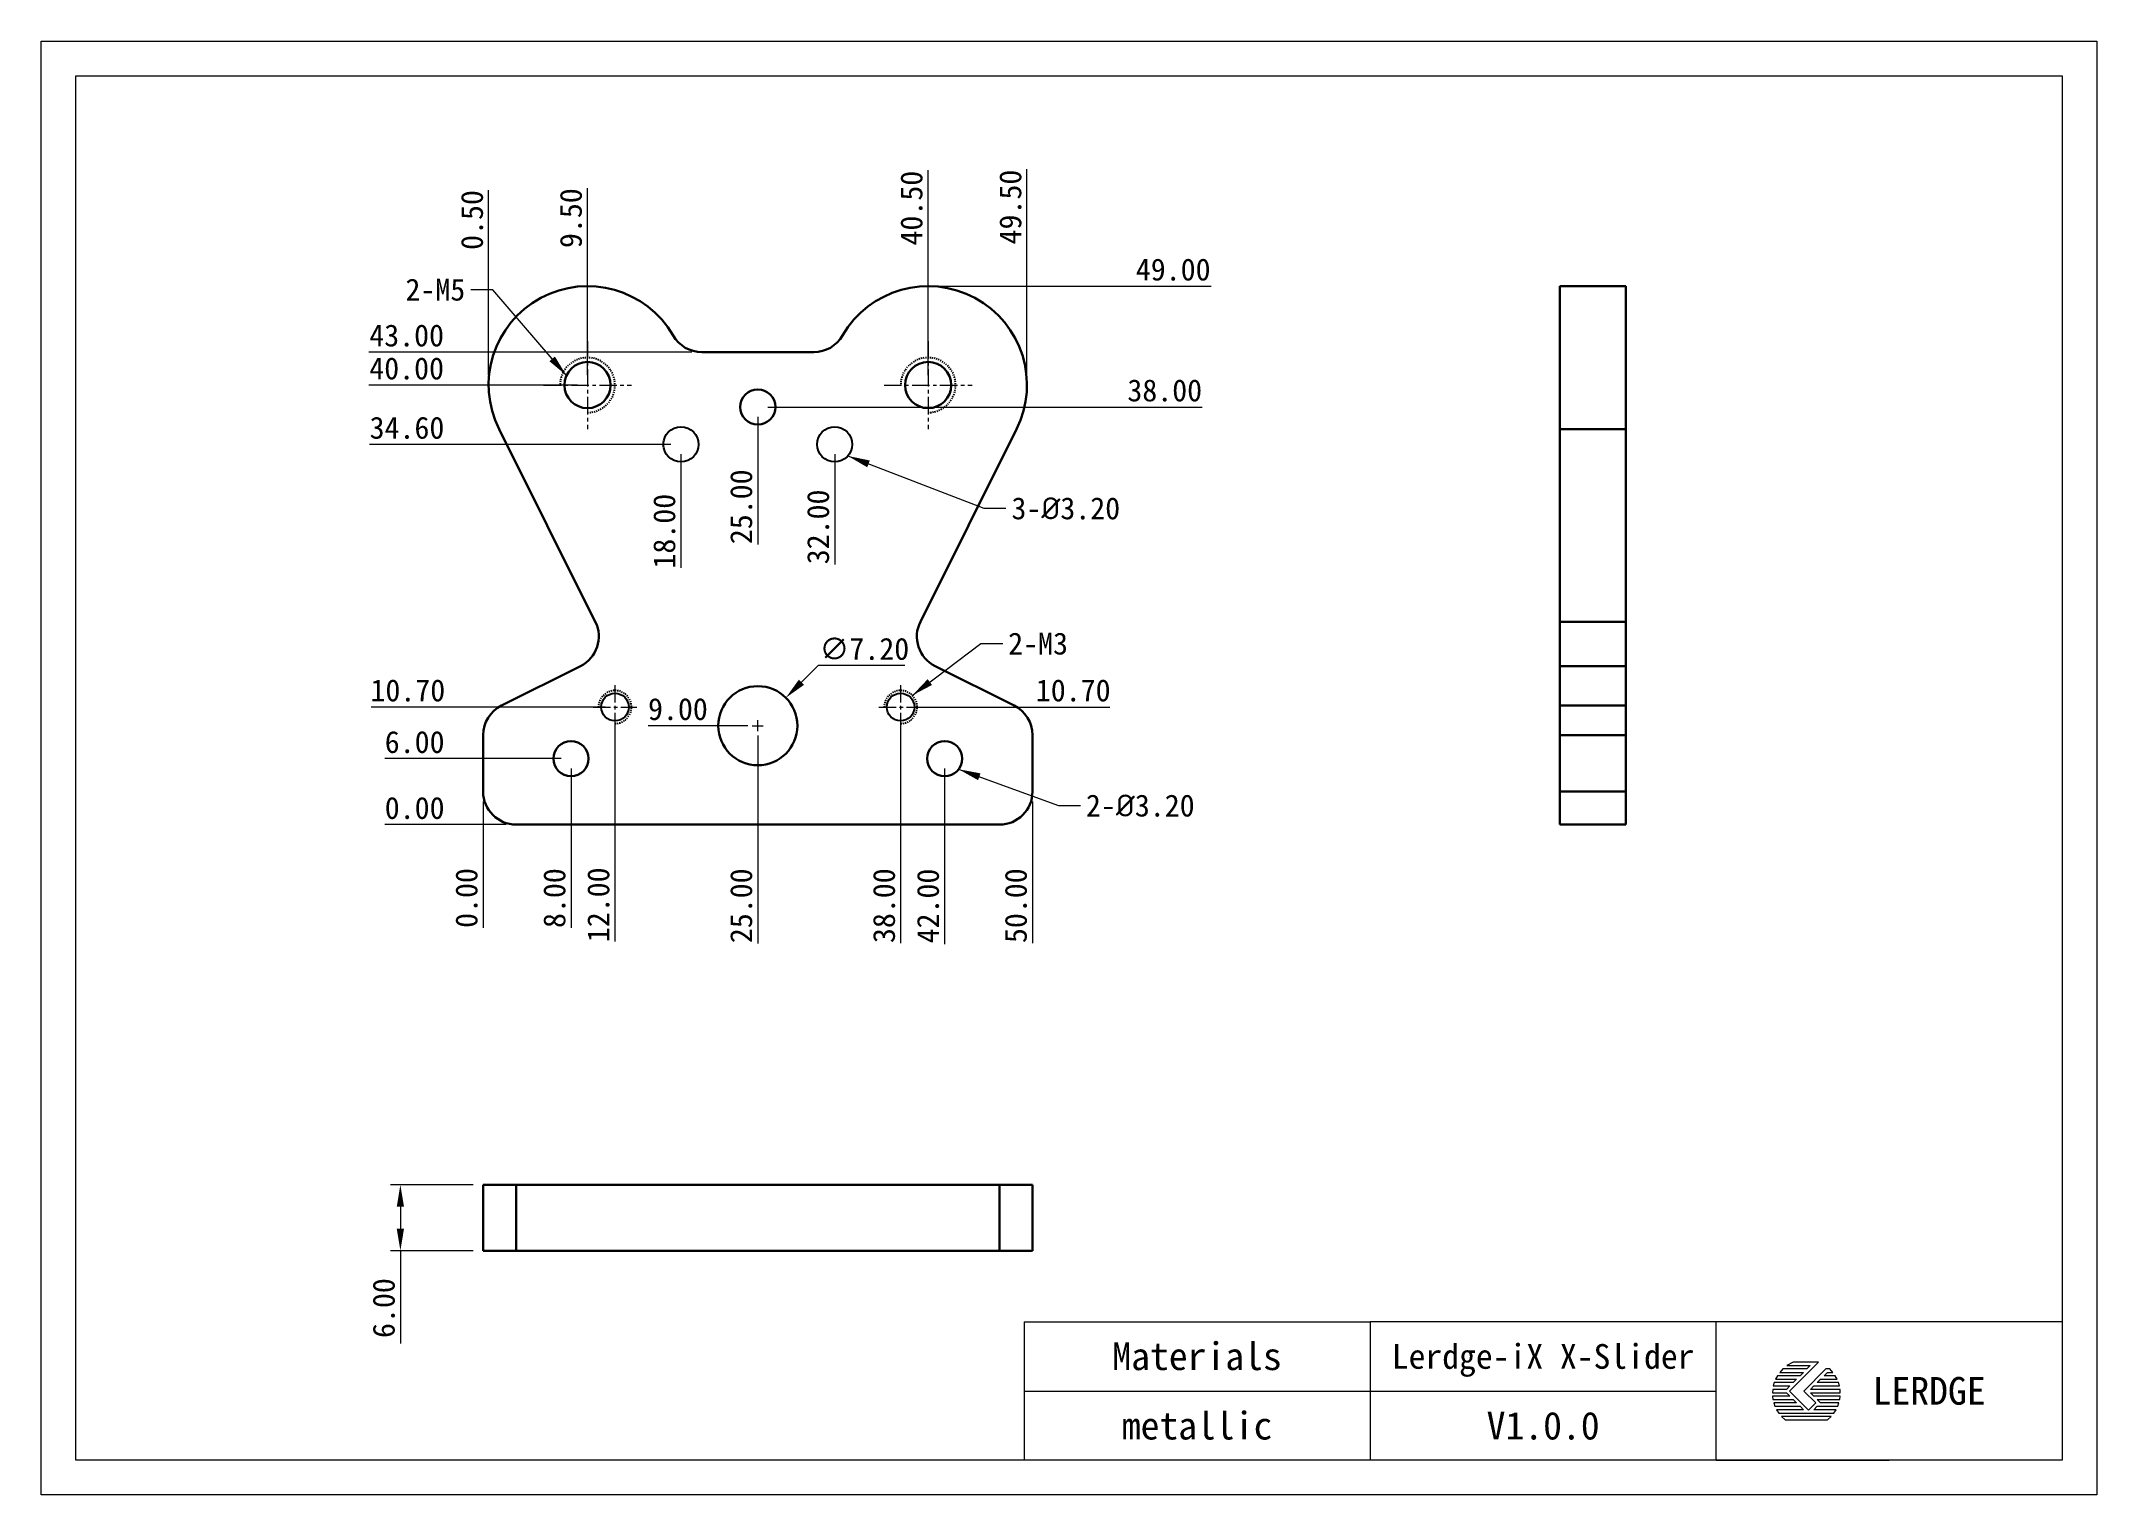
# Model space of a CAD drawing. Header units: millimetres. Extents: x 18867 to 19054, y 757 to 889.
import ezdxf
from ezdxf.enums import TextEntityAlignment as Align

# ---------------------------------------------------------------- set-up
doc = ezdxf.new("R2010")
doc.units = ezdxf.units.MM
doc.linetypes.add('CENTER', pattern=[50.8, 31.75, -6.35, 6.35, -6.35])
doc.linetypes.add('HIDDEN', pattern=[0.2, 0.1, -0.1])
doc.layers.get('0').update_dxf_attribs({"lineweight": 30})
doc.layers.get('Defpoints').update_dxf_attribs({"lineweight": 30})
doc.layers.add('02___PRT_ALL_AXES', color=7, linetype='Continuous')
doc.layers.add('DEFAULT_2', color=8, linetype='HIDDEN')
doc.layers.add('尺寸', color=3, linetype='Continuous', lineweight=15)
doc.styles.add('GB', font='')
doc.styles.get('GB').set_extended_font_data('SimSun')
doc.dimstyles.new('L20.00', dxfattribs={"dimtxt": 2, "dimasz": 2, "dimexe": 0.9, "dimexo": 0.9, "dimgap": 0.5, "dimtad": 1, "dimzin": 1, "dimdsep": 46, "dimtxsty": 'GB', "dimcen": 1, "dimclrd": 256, "dimclre": 256, "dimclrt": 256, "dimazin": 0, "dimtfac": 1, "dimtmove": 0, "dimatfit": 3, "dimfxl": 0, "dimlwd": 15, "dimlwe": 15, "dimarcsym": 0})
doc.dimstyles.new('L20.00$3', dxfattribs={"dimtxt": 2, "dimasz": 2, "dimexe": 0.9, "dimexo": 0.9, "dimgap": 0.5, "dimtad": 1, "dimtoh": 1, "dimzin": 1, "dimdsep": 46, "dimtxsty": 'GB', "dimcen": 0.5, "dimclrd": 256, "dimclre": 256, "dimclrt": 256, "dimazin": 0, "dimtfac": 1, "dimtofl": 0, "dimtmove": 0, "dimatfit": 3, "dimfxl": 0, "dimlwd": 15, "dimlwe": 15, "dimarcsym": 0})

# ---------------------------------------------------------------- blocks, each defined once
blk = doc.blocks.new('*D13')
at = {"layer": 'Defpoints', "color": 0, "ltscale": 0.3, "transparency": 16777216}
for p in [(18903.9, 818.04), (18906.91, 818.04), (18909.91, 818.04)]:
    blk.add_point(p, dxfattribs=at)
at = {"layer": '尺寸', "lineweight": 15, "ltscale": 0.3, "transparency": 16777216}
blk.add_line((18909.01, 818.04), (18897.96, 818.04), dxfattribs=at)
at = {"layer": '尺寸', "ltscale": 0.3, "transparency": 16777216, "insert": (18900.68, 819.54), "char_height": 2, "attachment_point": 5, "style": 'GB'}
blk.add_mtext('0.00', dxfattribs=at)
blk = doc.blocks.new('*D14')
at = {"layer": 'Defpoints', "color": 0, "ltscale": 0.3, "transparency": 16777216}
for p in [(18906.91, 821.04), (18906.91, 818.04), (18906.91, 814.58)]:
    blk.add_point(p, dxfattribs=at)
at = {"layer": '尺寸', "lineweight": 15, "ltscale": 0.3, "transparency": 16777216}
blk.add_line((18906.91, 820.14), (18906.91, 808.64), dxfattribs=at)
at = {"layer": '尺寸', "ltscale": 0.3, "transparency": 16777216, "insert": (18905.41, 811.36), "char_height": 2, "attachment_point": 5, "rotation": 90, "style": 'GB'}
blk.add_mtext('0.00', dxfattribs=at)
blk = doc.blocks.new('*D15')
at = {"layer": 'Defpoints', "color": 0, "ltscale": 0.3, "transparency": 16777216}
for p in [(18914.91, 824.04), (18906.91, 818.04), (18914.91, 814.58)]:
    blk.add_point(p, dxfattribs=at)
at = {"layer": '尺寸', "lineweight": 15, "ltscale": 0.3, "transparency": 16777216}
blk.add_line((18914.91, 823.14), (18914.91, 808.63), dxfattribs=at)
at = {"layer": '尺寸', "ltscale": 0.3, "transparency": 16777216, "insert": (18913.41, 811.35), "char_height": 2, "attachment_point": 5, "rotation": 90, "style": 'GB'}
blk.add_mtext('8.00', dxfattribs=at)
blk = doc.blocks.new('*D16')
at = {"layer": 'Defpoints', "color": 0, "ltscale": 0.3, "transparency": 16777216}
for p in [(18903.9, 824.04), (18914.91, 824.04), (18906.91, 818.04)]:
    blk.add_point(p, dxfattribs=at)
at = {"layer": '尺寸', "lineweight": 15, "ltscale": 0.3, "transparency": 16777216}
blk.add_line((18914.01, 824.04), (18897.96, 824.04), dxfattribs=at)
at = {"layer": '尺寸', "ltscale": 0.3, "transparency": 16777216, "insert": (18900.68, 825.54), "char_height": 2, "attachment_point": 5, "style": 'GB'}
blk.add_mtext('6.00', dxfattribs=at)
blk = doc.blocks.new('*D17')
at = {"layer": 'Defpoints', "color": 0, "ltscale": 0.3, "transparency": 16777216}
for p in [(18947.41, 867.04), (18965.77, 867.04), (18906.91, 818.04)]:
    blk.add_point(p, dxfattribs=at)
at = {"layer": '尺寸', "lineweight": 15, "ltscale": 0.3, "transparency": 16777216}
blk.add_line((18948.31, 867.04), (18973.17, 867.04), dxfattribs=at)
at = {"layer": '尺寸', "ltscale": 0.3, "transparency": 16777216, "insert": (18969.72, 868.54), "char_height": 2, "attachment_point": 5, "style": 'GB'}
blk.add_mtext('49.00', dxfattribs=at)
blk = doc.blocks.new('*D18')
at = {"layer": 'Defpoints', "color": 0, "ltscale": 0.3, "transparency": 16777216}
for p in [(18956.41, 870.28), (18956.41, 858.04), (18906.91, 818.04)]:
    blk.add_point(p, dxfattribs=at)
at = {"layer": '尺寸', "lineweight": 15, "ltscale": 0.3, "transparency": 16777216}
blk.add_line((18956.41, 858.94), (18956.41, 877.69), dxfattribs=at)
at = {"layer": '尺寸', "ltscale": 0.3, "transparency": 16777216, "insert": (18954.91, 874.24), "char_height": 2, "attachment_point": 5, "rotation": 90, "style": 'GB'}
blk.add_mtext('49.50', dxfattribs=at)
blk = doc.blocks.new('*D19')
at = {"layer": 'Defpoints', "color": 0, "ltscale": 0.3, "transparency": 16777216}
for p in [(18903.9, 858.04), (18916.41, 858.04), (18906.91, 818.04)]:
    blk.add_point(p, dxfattribs=at)
at = {"layer": '尺寸', "lineweight": 15, "ltscale": 0.3, "transparency": 16777216}
blk.add_line((18915.51, 858.04), (18896.5, 858.04), dxfattribs=at)
at = {"layer": '尺寸', "ltscale": 0.3, "transparency": 16777216, "insert": (18899.95, 859.54), "char_height": 2, "attachment_point": 5, "style": 'GB'}
blk.add_mtext('40.00', dxfattribs=at)
blk = doc.blocks.new('*D20')
at = {"layer": 'Defpoints', "color": 0, "ltscale": 0.3, "transparency": 16777216}
for p in [(18916.41, 870), (18916.41, 858.04), (18906.91, 818.04)]:
    blk.add_point(p, dxfattribs=at)
at = {"layer": '尺寸', "lineweight": 15, "ltscale": 0.3, "transparency": 16777216}
blk.add_line((18916.41, 858.94), (18916.41, 875.96), dxfattribs=at)
at = {"layer": '尺寸', "ltscale": 0.3, "transparency": 16777216, "insert": (18914.91, 873.23), "char_height": 2, "attachment_point": 5, "rotation": 90, "style": 'GB'}
blk.add_mtext('9.50', dxfattribs=at)
blk = doc.blocks.new('*D21')
at = {"layer": 'Defpoints', "color": 0, "ltscale": 0.3, "transparency": 16777216}
for p in [(18903.9, 861.04), (18926.81, 861.04), (18906.91, 818.04)]:
    blk.add_point(p, dxfattribs=at)
at = {"layer": '尺寸', "lineweight": 15, "ltscale": 0.3, "transparency": 16777216}
blk.add_line((18925.91, 861.04), (18896.5, 861.04), dxfattribs=at)
at = {"layer": '尺寸', "ltscale": 0.3, "transparency": 16777216, "insert": (18899.95, 862.54), "char_height": 2, "attachment_point": 5, "style": 'GB'}
blk.add_mtext('43.00', dxfattribs=at)
blk = doc.blocks.new('*D22')
at = {"layer": 'Defpoints', "color": 0, "ltscale": 0.3, "transparency": 16777216}
for p in [(18903.9, 852.64), (18924.91, 852.64), (18906.91, 818.04)]:
    blk.add_point(p, dxfattribs=at)
at = {"layer": '尺寸', "lineweight": 15, "ltscale": 0.3, "transparency": 16777216}
blk.add_line((18924.01, 852.64), (18896.56, 852.64), dxfattribs=at)
at = {"layer": '尺寸', "ltscale": 0.3, "transparency": 16777216, "insert": (18899.98, 854.14), "char_height": 2, "attachment_point": 5, "style": 'GB'}
blk.add_mtext('34.60', dxfattribs=at)
blk = doc.blocks.new('*D23')
at = {"layer": 'Defpoints', "color": 0, "ltscale": 0.3, "transparency": 16777216}
for p in [(18924.91, 852.64), (18924.91, 848.58), (18906.91, 818.04)]:
    blk.add_point(p, dxfattribs=at)
at = {"layer": '尺寸', "lineweight": 15, "ltscale": 0.3, "transparency": 16777216}
blk.add_line((18924.91, 851.74), (18924.91, 841.4), dxfattribs=at)
at = {"layer": '尺寸', "ltscale": 0.3, "transparency": 16777216, "insert": (18923.41, 844.74), "char_height": 2, "attachment_point": 5, "rotation": 90, "style": 'GB'}
blk.add_mtext('18.00', dxfattribs=at)
blk = doc.blocks.new('*D24')
at = {"layer": 'Defpoints', "color": 0, "ltscale": 0.3, "transparency": 16777216}
for p in [(18931.91, 856.04), (18931.91, 850.89), (18906.91, 818.04)]:
    blk.add_point(p, dxfattribs=at)
at = {"layer": '尺寸', "lineweight": 15, "ltscale": 0.3, "transparency": 16777216}
blk.add_line((18931.91, 855.14), (18931.91, 843.53), dxfattribs=at)
at = {"layer": '尺寸', "ltscale": 0.3, "transparency": 16777216, "insert": (18930.41, 846.96), "char_height": 2, "attachment_point": 5, "rotation": 90, "style": 'GB'}
blk.add_mtext('25.00', dxfattribs=at)
blk = doc.blocks.new('*D25')
at = {"layer": 'Defpoints', "color": 0, "ltscale": 0.3, "transparency": 16777216}
for p in [(18938.91, 852.64), (18938.91, 849.05), (18906.91, 818.04)]:
    blk.add_point(p, dxfattribs=at)
at = {"layer": '尺寸', "lineweight": 15, "ltscale": 0.3, "transparency": 16777216}
blk.add_line((18938.91, 851.74), (18938.91, 841.71), dxfattribs=at)
at = {"layer": '尺寸', "ltscale": 0.3, "transparency": 16777216, "insert": (18937.41, 845.13), "char_height": 2, "attachment_point": 5, "rotation": 90, "style": 'GB'}
blk.add_mtext('32.00', dxfattribs=at)
blk = doc.blocks.new('*D26')
at = {"layer": 'Defpoints', "color": 0, "ltscale": 0.3, "transparency": 16777216}
for p in [(18931.91, 856.04), (18965.03, 856.04), (18906.91, 818.04)]:
    blk.add_point(p, dxfattribs=at)
at = {"layer": '尺寸', "lineweight": 15, "ltscale": 0.3, "transparency": 16777216}
blk.add_line((18932.81, 856.04), (18972.37, 856.04), dxfattribs=at)
at = {"layer": '尺寸', "ltscale": 0.3, "transparency": 16777216, "insert": (18968.95, 857.54), "char_height": 2, "attachment_point": 5, "style": 'GB'}
blk.add_mtext('38.00', dxfattribs=at)
blk = doc.blocks.new('*D27')
at = {"layer": 'Defpoints', "color": 0, "ltscale": 0.3, "transparency": 16777216}
for p in [(18947.41, 870.19), (18947.41, 858.04), (18906.91, 818.04)]:
    blk.add_point(p, dxfattribs=at)
at = {"layer": '尺寸', "lineweight": 15, "ltscale": 0.3, "transparency": 16777216}
blk.add_line((18947.41, 858.94), (18947.41, 877.6), dxfattribs=at)
at = {"layer": '尺寸', "ltscale": 0.3, "transparency": 16777216, "insert": (18945.91, 874.14), "char_height": 2, "attachment_point": 5, "rotation": 90, "style": 'GB'}
blk.add_mtext('40.50', dxfattribs=at)
blk = doc.blocks.new('*D28')
at = {"layer": 'Defpoints', "color": 0, "ltscale": 0.3, "transparency": 16777216}
for p in [(18931.91, 827.04), (18906.91, 818.04), (18931.91, 814.58)]:
    blk.add_point(p, dxfattribs=at)
at = {"layer": '尺寸', "lineweight": 15, "ltscale": 0.3, "transparency": 16777216}
blk.add_line((18931.91, 826.14), (18931.91, 807.22), dxfattribs=at)
at = {"layer": '尺寸', "ltscale": 0.3, "transparency": 16777216, "insert": (18930.41, 810.65), "char_height": 2, "attachment_point": 5, "rotation": 90, "style": 'GB'}
blk.add_mtext('25.00', dxfattribs=at)
blk = doc.blocks.new('*D29')
at = {"layer": 'Defpoints', "color": 0, "ltscale": 0.3, "transparency": 16777216}
for p in [(18927.87, 827.04), (18931.91, 827.04), (18906.91, 818.04)]:
    blk.add_point(p, dxfattribs=at)
at = {"layer": '尺寸', "lineweight": 15, "ltscale": 0.3, "transparency": 16777216}
blk.add_line((18931.01, 827.04), (18921.92, 827.04), dxfattribs=at)
at = {"layer": '尺寸', "ltscale": 0.3, "transparency": 16777216, "insert": (18924.64, 828.54), "char_height": 2, "attachment_point": 5, "style": 'GB'}
blk.add_mtext('9.00', dxfattribs=at)
blk = doc.blocks.new('*D30')
at = {"layer": 'Defpoints', "color": 0, "ltscale": 0.3, "transparency": 16777216}
for p in [(18948.91, 824.04), (18906.91, 818.04), (18948.91, 814.58)]:
    blk.add_point(p, dxfattribs=at)
at = {"layer": '尺寸', "lineweight": 15, "ltscale": 0.3, "transparency": 16777216}
blk.add_line((18948.91, 823.14), (18948.91, 807.17), dxfattribs=at)
at = {"layer": '尺寸', "ltscale": 0.3, "transparency": 16777216, "insert": (18947.41, 810.63), "char_height": 2, "attachment_point": 5, "rotation": 90, "style": 'GB'}
blk.add_mtext('42.00', dxfattribs=at)
blk = doc.blocks.new('*D31')
at = {"layer": 'Defpoints', "color": 0, "ltscale": 0.3, "transparency": 16777216}
for p in [(18956.91, 821.04), (18906.91, 818.04), (18956.91, 814.58)]:
    blk.add_point(p, dxfattribs=at)
at = {"layer": '尺寸', "lineweight": 15, "ltscale": 0.3, "transparency": 16777216}
blk.add_line((18956.91, 820.14), (18956.91, 807.24), dxfattribs=at)
at = {"layer": '尺寸', "ltscale": 0.3, "transparency": 16777216, "insert": (18955.41, 810.66), "char_height": 2, "attachment_point": 5, "rotation": 90, "style": 'GB'}
blk.add_mtext('50.00', dxfattribs=at)
blk = doc.blocks.new('*D32')
at = {"layer": 'Defpoints', "color": 0, "ltscale": 0.3, "transparency": 16777216}
for p in [(18906.91, 785.26), (18899.38, 779.26), (18906.91, 779.26)]:
    blk.add_point(p, dxfattribs=at)
at = {"layer": '尺寸', "lineweight": 15, "ltscale": 0.3, "transparency": 16777216}
for p, q in [((18906.01, 785.26), (18898.48, 785.26)), ((18899.38, 783.26), (18899.38, 781.26)), ((18906.01, 779.26), (18898.48, 779.26)), ((18899.38, 779.26), (18899.38, 770.82))]:
    blk.add_line(p, q, dxfattribs=at)
at = {"layer": '尺寸', "ltscale": 0.3, "transparency": 16777216}
for points in [[(18899.05, 783.26), (18899.71, 783.26), (18899.38, 785.26)], [(18899.05, 781.26), (18899.71, 781.26), (18899.38, 779.26)]]:
    blk.add_solid(points, dxfattribs=at)
at = {"layer": '尺寸', "ltscale": 0.3, "transparency": 16777216, "insert": (18897.88, 774.04), "char_height": 2, "attachment_point": 5, "rotation": 90, "style": 'GB'}
blk.add_mtext('6.00', dxfattribs=at)
blk = doc.blocks.new('*D33')
at = {"layer": 'Defpoints', "color": 0, "ltscale": 0.3, "transparency": 16777216}
for p in [(18903.9, 828.74), (18918.91, 828.74), (18906.91, 818.04)]:
    blk.add_point(p, dxfattribs=at)
at = {"layer": '尺寸', "lineweight": 15, "ltscale": 0.3, "transparency": 16777216}
blk.add_line((18918.01, 828.74), (18896.72, 828.74), dxfattribs=at)
at = {"layer": '尺寸', "ltscale": 0.3, "transparency": 16777216, "insert": (18900.06, 830.24), "char_height": 2, "attachment_point": 5, "style": 'GB'}
blk.add_mtext('10.70', dxfattribs=at)
blk = doc.blocks.new('*D34')
at = {"layer": 'Defpoints', "color": 0, "ltscale": 0.3, "transparency": 16777216}
for p in [(18918.91, 828.74), (18906.91, 818.04), (18918.91, 814.58)]:
    blk.add_point(p, dxfattribs=at)
at = {"layer": '尺寸', "lineweight": 15, "ltscale": 0.3, "transparency": 16777216}
blk.add_line((18918.91, 827.84), (18918.91, 807.4), dxfattribs=at)
at = {"layer": '尺寸', "ltscale": 0.3, "transparency": 16777216, "insert": (18917.41, 810.74), "char_height": 2, "attachment_point": 5, "rotation": 90, "style": 'GB'}
blk.add_mtext('12.00', dxfattribs=at)
blk = doc.blocks.new('*D35')
at = {"layer": 'Defpoints', "color": 0, "ltscale": 0.3, "transparency": 16777216}
for p in [(18944.91, 828.74), (18906.91, 818.04), (18944.91, 814.58)]:
    blk.add_point(p, dxfattribs=at)
at = {"layer": '尺寸', "lineweight": 15, "ltscale": 0.3, "transparency": 16777216}
blk.add_line((18944.91, 827.84), (18944.91, 807.24), dxfattribs=at)
at = {"layer": '尺寸', "ltscale": 0.3, "transparency": 16777216, "insert": (18943.41, 810.66), "char_height": 2, "attachment_point": 5, "rotation": 90, "style": 'GB'}
blk.add_mtext('38.00', dxfattribs=at)
blk = doc.blocks.new('*D36')
at = {"layer": 'Defpoints', "color": 0, "ltscale": 0.3, "transparency": 16777216}
for p in [(18944.91, 828.74), (18956.78, 828.74), (18906.91, 818.04)]:
    blk.add_point(p, dxfattribs=at)
at = {"layer": '尺寸', "lineweight": 15, "ltscale": 0.3, "transparency": 16777216}
blk.add_line((18945.81, 828.74), (18963.96, 828.74), dxfattribs=at)
at = {"layer": '尺寸', "ltscale": 0.3, "transparency": 16777216, "insert": (18960.62, 830.24), "char_height": 2, "attachment_point": 5, "style": 'GB'}
blk.add_mtext('10.70', dxfattribs=at)
blk = doc.blocks.new('*D37')
at = {"layer": 'Defpoints', "color": 0, "ltscale": 0.3, "transparency": 16777216}
for p in [(18934.46, 829.58), (18929.36, 824.5)]:
    blk.add_point(p, dxfattribs=at)
at = {"layer": '尺寸', "lineweight": 15, "ltscale": 0.3, "transparency": 16777216}
for p, q in [((18937.41, 832.52), (18935.88, 830.99)), ((18945.3, 832.52), (18937.41, 832.52)), ((18931.41, 827.04), (18932.41, 827.04)), ((18931.91, 826.54), (18931.91, 827.54))]:
    blk.add_line(p, q, dxfattribs=at)
at = {"layer": '尺寸', "ltscale": 0.3, "transparency": 16777216}
blk.add_solid([(18935.65, 831.23), (18936.12, 830.76), (18934.46, 829.58)], dxfattribs=at)
at = {"layer": '尺寸', "ltscale": 0.3, "transparency": 16777216, "insert": (18941.61, 834.02), "char_height": 2, "attachment_point": 5, "style": 'GB'}
blk.add_mtext('∅7.20', dxfattribs=at)
blk = doc.blocks.new('A$C411A0972')
for points in [[(5.78, -11.86), (1.18, -11.86), (1.88, -11.16), (6.11, -11.16), (6.36, -10.46), (2.58, -10.46), (1.88, -9.76), (6.52, -9.76), (6.61, -9.06), (1.18, -9.06), (0.48, -8.36), (6.64, -8.36), (6.59, -7.66), (0.48, -7.66), (1.18, -6.96), (6.46, -6.96), (6.27, -6.26), (1.88, -6.26), (2.58, -5.56), (5.99, -5.56), (5.61, -4.86), (3.28, -4.86), (3.98, -4.16), (5.13, -4.16), (4.49, -3.46), (3.69, -3.46), (-0.86, -8.01), (1.59, -10.46), (0.11, -11.95), (-3.83, -8.01), (2.13, -2.06), (-3.09, -2.06), (-4.36, -2.76), (0.43, -2.76), (-0.27, -3.46), (-5.22, -3.46), (-5.85, -4.16), (-0.97, -4.16), (-1.67, -4.86), (-6.34, -4.86), (-6.71, -5.56), (-2.37, -5.56), (-3.07, -6.26), (-6.99, -6.26), (-7.19, -6.96), (-3.77, -6.96), (-4.47, -7.66), (-7.31, -7.66), (-7.36, -8.36), (-4.47, -8.36), (-3.77, -9.06), (-7.34, -9.06), (-7.25, -9.76), (-3.07, -9.76), (-2.37, -10.46), (-7.08, -10.46), (-6.84, -11.16), (-1.67, -11.16), (-0.97, -11.86), (-6.51, -11.86), (-6.07, -12.56), (5.34, -12.56)], [(-4.75, -13.96), (4.02, -13.96), (4.77, -13.26), (-5.5, -13.26)]]:
    blk.add_lwpolyline(points, close=True)
blk = doc.blocks.new('A$C4CF74B76')
at = {"layer": '尺寸', "ltscale": 0.3}
for p, q in [((-14.52, -79.63), (-14.52, -99.63)), ((-14.52, -79.63), (35.48, -79.63)), ((135.48, -79.63), (35.48, -79.63)), ((35.48, -79.63), (35.48, -99.63)), ((85.48, -99.63), (85.48, -79.63)), ((-14.52, -89.63), (35.48, -89.63)), ((35.48, -89.63), (85.48, -89.63)), ((85.48, -99.63), (110.48, -99.63))]:
    blk.add_line(p, q, dxfattribs=at)
for points in [[(-156.52, 105.37), (140.48, 105.37), (140.48, -104.63), (-156.52, -104.63)], [(-151.52, 100.37), (135.48, 100.37), (135.48, -99.63), (-151.52, -99.63)]]:
    blk.add_lwpolyline(points, close=True, dxfattribs=at)
at = {"layer": '尺寸', "ltscale": 0.3, "xscale": 0.7, "yscale": 0.7, "zscale": 0.7}
blk.add_blockref('A$C411A0972', (98.76, -84.02), dxfattribs=at)
at = {"layer": '尺寸', "ltscale": 0.3, "char_height": 4, "attachment_point": 5, "style": 'GB'}
for s, width, insert in [('Materials', 11.0457, (10.48, -84.63)), ('LERDGE', 33.2013, (116.24, -89.63))]:
    blk.add_mtext_dynamic_manual_height_columns(s, width=width, gutter_width=15, heights=[0], dxfattribs=dict(at, insert=insert))
at = {"layer": '尺寸', "ltscale": 0.3, "style": 'GB'}
for tag, p in [('名称', (60.48, -84.63)), ('材质', (10.48, -94.63)), ('版本', (60.48, -94.63))]:
    blk.add_attdef(tag, text='', height=4, dxfattribs=at).set_placement(p, align=Align.MIDDLE_CENTER)
blk = doc.blocks.new('*D39')
at = {"layer": 'Defpoints', "color": 0, "ltscale": 0.3, "transparency": 16777216}
for p in [(18907.41, 869.84), (18907.41, 858.04), (18906.91, 818.04)]:
    blk.add_point(p, dxfattribs=at)
at = {"layer": '尺寸', "lineweight": 15, "ltscale": 0.3, "transparency": 16777216}
blk.add_line((18907.41, 858.94), (18907.41, 875.79), dxfattribs=at)
at = {"layer": '尺寸', "ltscale": 0.3, "transparency": 16777216, "insert": (18905.91, 873.06), "char_height": 2, "attachment_point": 5, "rotation": 90, "style": 'GB'}
blk.add_mtext('0.50', dxfattribs=at)

msp = doc.modelspace()

# ---------------------------------------------------------------- linework, layer by layer
at = {"color": 7, "linetype": 'Continuous'}
for p, q in [((19004.909, 867.039), (19004.909, 818.039)), ((19010.909, 867.039), (19004.909, 867.039)), ((19010.909, 818.039), (19010.909, 867.039)), ((18937.021, 861.039), (18926.806, 861.039)), ((18917.122, 836.497), (18908.364, 854.014)), ((18955.463, 854.014), (18946.705, 836.497)), ((19010.909, 854.014), (19004.909, 854.014)), ((19004.909, 836.497), (19010.909, 836.497)), ((18908.572, 828.868), (18915.78, 832.472)), ((18948.047, 832.472), (18955.255, 828.868)), ((19010.909, 832.472), (19004.909, 832.472)), ((19004.909, 828.868), (19010.909, 828.868)), ((18906.913, 826.185), (18906.913, 821.039)), ((18956.913, 821.039), (18956.913, 826.185)), ((19010.909, 826.185), (19004.909, 826.185)), ((19004.909, 821.039), (19010.909, 821.039)), ((18909.913, 818.039), (18953.913, 818.039)), ((19010.909, 818.039), (19004.909, 818.039)), ((18906.913, 779.264), (18906.913, 785.264)), ((18906.913, 785.264), (18956.913, 785.264)), ((18909.913, 785.264), (18909.913, 779.264)), ((18953.913, 779.264), (18953.913, 785.264)), ((18956.913, 785.264), (18956.913, 779.264)), ((18906.913, 779.264), (18956.913, 779.264))]:
    msp.add_line(p, q, dxfattribs=at)
for centre, radius in [((18916.413, 858.039), 2.1), ((18947.413, 858.039), 2.1), ((18931.913, 856.039), 1.6), ((18931.913, 827.039), 3.6), ((18914.913, 824.039), 1.6), ((18948.913, 824.039), 1.6)]:
    msp.add_circle(centre, radius, dxfattribs=at)
for centre, radius, start, end in [((18916.413, 858.039), 9, 30.00001, 206.56505), ((18947.413, 858.039), 9, 333.43495, 150), ((18926.806, 864.039), 3, 209.99996, 270), ((18937.021, 864.039), 3, 270, 330), ((18914.439, 835.155), 3, 296.56505, 26.56505), ((18949.388, 835.155), 3, 153.43495, 243.43495), ((18909.913, 826.185), 3, 116.56505, 180), ((18953.913, 826.185), 3, 0, 63.43495), ((18909.913, 821.039), 3, 180, 270), ((18953.913, 821.039), 3, 270, 0)]:
    msp.add_arc(centre, radius, start, end, dxfattribs=at)
at = {"layer": '02___PRT_ALL_AXES', "color": 7, "linetype": 'Continuous'}
for centre, radius in [((18924.913, 852.639), 1.6), ((18938.913, 852.639), 1.6), ((18918.913, 828.739), 1.25), ((18944.913, 828.739), 1.25)]:
    msp.add_circle(centre, radius, dxfattribs=at)
at = {"layer": 'DEFAULT_2', "color": 8, "linetype": 'HIDDEN'}
for centre, radius in [((18916.413, 858.039), 2.5), ((18947.413, 858.039), 2.5), ((18918.913, 828.739), 1.5), ((18944.913, 828.739), 1.5)]:
    msp.add_arc(centre, radius, 270, 180, dxfattribs=at)
at = {"layer": '尺寸', "color": 1, "linetype": 'CENTER', "ltscale": 0.05}
for p, q in [((18916.413, 862.039), (18916.413, 854.039)), ((18947.413, 862.039), (18947.413, 854.039)), ((18912.413, 858.039), (18920.413, 858.039)), ((18943.413, 858.039), (18951.413, 858.039)), ((18918.913, 830.739), (18918.913, 826.739)), ((18944.913, 830.739), (18944.913, 826.739)), ((18916.913, 828.739), (18920.913, 828.739)), ((18942.913, 828.739), (18946.913, 828.739))]:
    msp.add_line(p, q, dxfattribs=at)

# ---------------------------------------------------------------- block references
at = {"layer": '尺寸', "ltscale": 0.3}
ref = msp.add_blockref('A$C4CF74B76', (18965.289, 822.954), dxfattribs=dict(at, xscale=0.63, yscale=0.63, zscale=0.63))
ref.add_attrib('材质', 'metallic', dxfattribs={"ltscale": 0.3, "height": 2.52, "style": 'GB'}).set_placement((18971.891, 763.34), align=Align.MIDDLE_CENTER)
ref.add_attrib('版本', 'V1.0.0', dxfattribs={"ltscale": 0.3, "height": 2.52, "style": 'GB'}).set_placement((19003.391, 763.34), align=Align.MIDDLE_CENTER)
ref.add_attrib('名称', 'Lerdge-iX X-Slider', dxfattribs={"ltscale": 0.3, "height": 2.25, "style": 'GB'}).set_placement((19003.391, 769.64), align=Align.MIDDLE_CENTER)

# ---------------------------------------------------------------- texts
at = {"layer": '尺寸', "ltscale": 0.3, "char_height": 2, "width": 2.5, "style": 'GB'}
for s, insert, attachment_point in [('2-M5', (18905.284, 865.694), 9), ('3-{\\fISOCPEUR|b0|i0|c0|p34;%%C}3.20', (18954.996, 847.824), 1), ('2-M3', (18954.7, 835.516), 1), ('2-{\\fISOCPEUR|b0|i0|c0|p34;%%C}3.20', (18961.777, 820.774), 1)]:
    msp.add_mtext(s, dxfattribs=dict(at, insert=insert, attachment_point=attachment_point))

# ---------------------------------------------------------------- dimensions: what is measured, and where the dimension line sits
at = {"layer": '尺寸', "ltscale": 0.3}
for feature_location, offset, dtype, origin, picture, middle in [((18956.413, 858.039), (0, 12.245), 1, (18906.913, 818.039), '*D18', (18954.913, 874.236)), ((18947.413, 858.039), (0, 12.152), 1, (18906.913, 818.039), '*D27', (18945.913, 874.143)), ((18907.413, 858.039), (0, 11.805), 1, (18906.913, 818.039), '*D39', (18905.913, 873.064)), ((18916.413, 858.039), (0, 11.964), 1, (18906.913, 818.039), '*D20', (18914.913, 873.229)), ((18947.413, 867.039), (18.356, 0), 0, (18906.913, 818.039), '*D17', (18969.722, 868.539)), ((18926.806, 861.039), (-22.903, 0), 0, (18906.913, 818.039), '*D21', (18899.95, 862.539)), ((18916.413, 858.039), (-12.511, 0), 0, (18906.913, 818.039), '*D19', (18899.95, 859.539)), ((18931.913, 856.039), (33.121, 0), 0, (18906.913, 818.039), '*D26', (18968.953, 857.539)), ((18924.913, 852.639), (-21.011, 0), 0, (18906.913, 818.039), '*D22', (18899.984, 854.139)), ((18931.913, 856.039), (0, -5.153), 1, (18906.913, 818.039), '*D24', (18930.413, 846.956)), ((18924.913, 852.639), (0, -4.061), 1, (18906.913, 818.039), '*D23', (18923.413, 844.737)), ((18938.913, 852.639), (0, -3.588), 1, (18906.913, 818.039), '*D25', (18937.413, 845.132)), ((18918.913, 828.739), (-15.011, 0), 0, (18906.913, 818.039), '*D33', (18900.062, 830.239)), ((18944.913, 828.739), (11.862, 0), 0, (18906.913, 818.039), '*D36', (18960.616, 830.239)), ((18931.913, 827.039), (-4.045, 0), 0, (18906.913, 818.039), '*D29', (18924.642, 828.539)), ((18918.913, 828.739), (0, -14.159), 1, (18906.913, 818.039), '*D34', (18917.413, 810.739)), ((18944.913, 828.739), (0, -14.159), 1, (18906.913, 818.039), '*D35', (18943.413, 810.661)), ((18931.913, 827.039), (0, -12.459), 1, (18906.913, 818.039), '*D28', (18930.413, 810.65)), ((18914.913, 824.039), (-11.011, 0), 0, (18906.913, 818.039), '*D16', (18900.682, 825.539)), ((18914.913, 824.039), (0, -9.459), 1, (18906.913, 818.039), '*D15', (18913.413, 811.354)), ((18948.913, 824.039), (0, -9.459), 1, (18906.913, 818.039), '*D30', (18947.413, 810.627)), ((18909.913387471, 818.038628071), (-6.010854107, 0), 0, (18906.913387471, 818.038628071), '*D13', (18900.681862973, 819.538628071)), ((18906.913387471, 821.038628071), (0, -6.458755506), 1, (18906.913387471, 818.038628071), '*D14', (18905.413387471, 811.359202174)), ((18956.913, 821.039), (0, -6.459), 1, (18906.913, 818.039), '*D31', (18955.413, 810.661))]:
    dim = msp.add_ordinate_dim(feature_location=feature_location, offset=offset, dtype=dtype, origin=origin, dimstyle='L20.00', dxfattribs=at)
    dim.commit()
    dim.dimension.update_dxf_attribs({"geometry": picture, "text_midpoint": middle})
dim = msp.add_diameter_dim_2p(p1=(18929.363, 824.498), p2=(18934.464, 829.58), dimstyle='L20.00$3', dxfattribs=at)
dim.commit()
dim.dimension.update_dxf_attribs({"geometry": '*D37', "text_midpoint": (18941.607, 832.52), "dimtype": 163})
dim = msp.add_linear_dim(base=(18899.38, 779.264), p1=(18906.913, 785.264), p2=(18906.913, 779.264), angle=90, dimstyle='L20.00', dxfattribs=at)
dim.commit()
dim.dimension.update_dxf_attribs({"geometry": '*D32', "text_midpoint": (18897.88, 774.044)})

# ---------------------------------------------------------------- leaders
at = {"layer": '尺寸', "ltscale": 0.3, "annotation_type": 0, "has_hookline": 1}
for points, hookline_direction, text_width in [([(18914.501, 858.907), (18907.784, 866.694), (18905.784, 866.694)], 1, 5.397), ([(18940.117, 851.585), (18952.496, 846.824), (18954.496, 846.824)], 0, 10.068), ([(18945.974, 829.799), (18952.2, 834.516), (18954.2, 834.516)], 0, 5.397), ([(18950.19, 823.074), (18959.277, 819.774), (18961.277, 819.774)], 0, 10.091)]:
    msp.add_leader(points, dimstyle='L20.00', override={"dimgap": 0.5, "dimtad": 0}, dxfattribs=dict(at, hookline_direction=hookline_direction, text_width=text_width))

doc.saveas('drawing.dxf')
